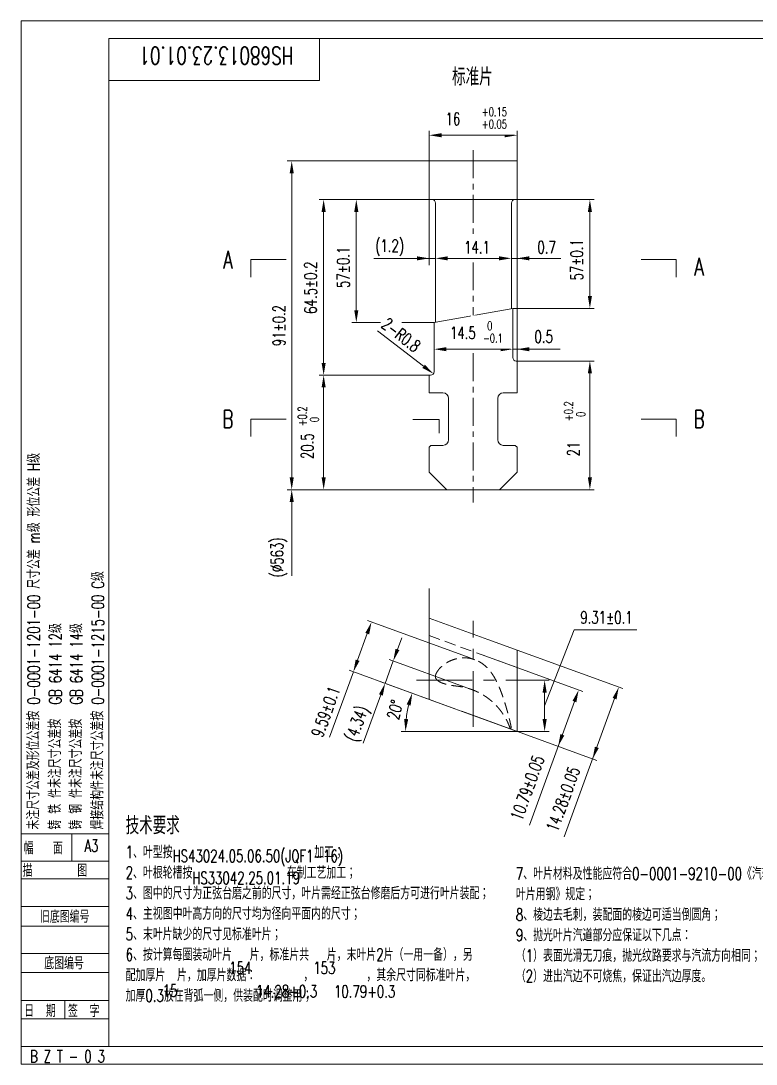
# Model space of a CAD drawing. Header units: inches. Extents: x -25 to 395, y -12 to 285.
# Drawn here: x -25.1 to 184.2, y -12 to 285 of the extents above; entities that cross this region are included whole.
import ezdxf
from ezdxf.enums import TextEntityAlignment as Align

# ---------------------------------------------------------------- set-up
doc = ezdxf.new("R2010")
doc.units = ezdxf.units.IN
doc.header["$MEASUREMENT"] = 0
doc.linetypes.add('CENTER', pattern=[50.8, 31.75, -6.35, 6.35, -6.35])
doc.linetypes.add('DASHED', pattern=[19.05, 12.7, -6.35])
for name, color, linetype, lineweight in [('10粗实线层', 6, 'Continuous', 0), ('1轮廓实线层', 7, 'Continuous', 0), ('2细线层', 1, 'Continuous', 0), ('3中心线层', 1, 'CENTER', 0), ('4虚线层', 1, 'DASHED', 0), ('6文字层', 3, 'Continuous', 0), ('7标注层', 4, 'Continuous', 0), ('图框层', 7, 'Continuous', 0)]:
    doc.layers.add(name, color=color, linetype=linetype, lineweight=lineweight)
doc.styles.add('HCTC', font='ROMANS.SHX', dxfattribs={"width": 0.7, "bigfont": 'INTECAD.SHX'})

# ---------------------------------------------------------------- blocks, each defined once
blk = doc.blocks.new('动叶12.5-56.7')
at = {"layer": '6文字层', "color": 3, "char_height": 3.5, "attachment_point": 5, "style": 'HCTC', "bg_fill": 2}
for s, insert in [('\\A1; {\\H0.71x;\\S+0.15^ +0.05;}', (108.9, 264.34)), ('\\A1; {\\H0.71x;\\S 0^ -0.1;}', (108.47, 203.43)), ('\\A1; {\\H0.71x;\\S+0.15^ +0.05;}', (320.56, 146.75))]:
    blk.add_mtext(s, dxfattribs=dict(at, insert=insert))
at = {"layer": '6文字层', "color": 3, "char_height": 3.5, "attachment_point": 5, "rotation": 90, "style": 'HCTC'}
for insert in [(56.79, 179.41), (132.59, 180.87)]:
    blk.add_mtext('\\A1;{\\H0.71x;\\S+0.2^  0;}', dxfattribs=dict(at, insert=insert))
at = {"layer": '6文字层', "color": 3, "char_height": 3.5, "attachment_point": 5, "style": 'HCTC', "bg_fill": 2}
for s, insert, rotation in [('\\A1; {\\H0.71x;\\S 0^ -0.5;}', (192.94, 150.91), 97.8538), ('\\A1; {\\H0.71x;\\S+0.3^  0;}', (311.72, 68.73), 323.4225)]:
    blk.add_mtext(s, dxfattribs=dict(at, insert=insert, rotation=rotation))
at = {"layer": '6文字层', "style": 'HCTC', "width": 0.7}
for tag, p in [('A', (95.81, 262.35)), ('RLE2', (194.23, 234.26)), ('RLE1', (228.74, 233.72)), ('AB1', (75.8, 226.24)), ('ALA', (101.09, 225.81)), ('AB', (121.97, 225.81)), ('RLE4', (194, 210.89)), ('RLE3', (228.88, 211.4)), ('AB0', (121.13, 200.37)), ('DQ', (336.34, 187.94)), ('CF', (286.02, 155.94)), ('AM', (307.73, 144.76)), ('B', (134.17, 120.41)), ('RG0', (207.84, 78.7)), ('叶型号', (18.11, 52.53)), ('叶根轮槽图号', (23.7, 46.25)), ('ZA', (34.22, 20.66)), ('ZA1', (58.18, 20.66)), ('ZH', (15.31, 14.15)), ('PH', (41.85, 13.98)), ('QH', (64.07, 13.93))]:
    blk.add_attdef(tag, p, '', height=3.5, dxfattribs=at)
for tag, p, rotation in [('HLA0', (68.43, 215.96), 90), ('HLA', (134.93, 218.1), 90), ('HG0', (59.14, 208.59), 90), ('RG', (77.28, 205.03), 321.6719), ('HA', (50.17, 199.37), 90), ('HGA1', (134, 168), 90), ('HGA', (58.2, 167.26), 90), ('H3', (335.04, 165.2), 90), ('DA', (196.93, 136.57), 97.8538), ('DA1', (49.61, 133.62), 90), ('YH', (321.5, 107.33), 0.04), ('菱形角', (82.43, 92.8), 67.5636), ('LP2', (289.58, 97.58), 323.8251), ('YS', (60.79, 87.73), 64.4132), ('LP1', (284.41, 90.99), 323.8251), ('YD', (70.4, 86.57), 64.9628), ('安装角B', (309.91, 78.09), 30.0954), ('L', (298.87, 74.79), 323.0311), ('Q', (117.52, 64.08), 67.277), ('P', (127.68, 60.9), 67.277)]:
    blk.add_attdef(tag, p, '', height=3.5, rotation=rotation, dxfattribs=at)
blk.add_attdef('AG0', (97.07, 201.44), '', height=3.5, dxfattribs=at)
blk = doc.blocks.new('ZwmFrameMain_A3^_^中文^_^landscape')
at = {"color": 7, "linetype": 'Continuous'}
for p, q in [((-25, 292), (395, 292)), ((-25, -5), (-25, 292)), ((-25, -5), (395, -5))]:
    blk.add_line(p, q, dxfattribs=at)
at = {"color": 6, "linetype": 'Continuous'}
for p, q in [((0, 287), (390, 287)), ((0, 287), (0, 0)), ((0, 0), (390, 0))]:
    blk.add_line(p, q, dxfattribs=at)
at = {"color": 1, "linetype": 'Continuous'}
for p, q in [((-25, 60.56), (0, 60.56)), ((-10.56, 52.81), (-10.56, 60.53)), ((-25, 52.81), (0, 52.81)), ((-25, 47.74), (0, 47.74)), ((-24.79, 39.91), (0, 39.91)), ((-25, 34.29), (0, 34.29)), ((-25, 26.46), (0, 26.46)), ((-25, 21.11), (0, 21.11)), ((-25.04, 13.11), (0, 13.11)), ((-12.5, 7.94), (-12.5, 13.11)), ((-25, 7.94), (0, 7.94)), ((-25, 0), (0, 0))]:
    blk.add_line(p, q, dxfattribs=at)
at = {"color": 3, "linetype": 'Continuous', "style": 'HCTC', "width": 0.7}
for s, p in [('0-0001-1201-00 尺寸公差 m级 形位公差 H级', (-19.61, 97.36)), ('0-0001-1215-00 C级', (-1.38, 97.36)), ('GB 6414 12级', (-13.45, 97.36)), ('GB 6414 14级', (-7.52, 97.36)), ('未注尺寸公差及形位公差按', (-19.76, 61.78)), ('焊接结构件未注尺寸公差按', (-1.53, 61.78)), ('铸 铁 件未注尺寸公差按', (-13.6, 61.78)), ('铸 钢 件未注尺寸公差按', (-7.67, 61.78))]:
    blk.add_text(s, height=3.5, rotation=90, dxfattribs=at).set_placement(p)
for s, p in [('幅   面', (-24.24, 54.76)), ('A3', (-6.96, 55.44)), ('描       图', (-24.57, 48.36)), ('旧底图编号', (-19.62, 35.24)), ('底图编号', (-18.39, 21.97)), ('日  期', (-24.1, 8.43)), ('签  字', (-11.64, 8.4)), ('B Z T - 0 3', (-22.43, -4.5))]:
    blk.add_text(s, height=3.5, dxfattribs=at).set_placement(p)
blk = doc.blocks.new('ZwmFrameMain_图样代号')
at = {"layer": '2细线层', "color": 7, "linetype": 'Continuous'}
for p in [(60, 0), (0, -12)]:
    blk.add_line(p, (60, -12), dxfattribs=at)
at = {"layer": '6文字层', "style": 'HCTC', "width": 2.541681}
blk.add_attdef('图样代号', text='', height=5, rotation=180, dxfattribs=at).set_placement((58.54, -2.4), (2.65, -2.4), align=Align.FIT)

msp = doc.modelspace()

# ---------------------------------------------------------------- linework, layer by layer
at = {"layer": '10粗实线层'}
for p, q in [((40.35851, 217.07406), (50.35851, 217.07406)), ((151.47025, 217.07406), (161.47025, 217.07406)), ((40.35851, 171.66689), (50.35851, 171.66689)), ((151.47025, 171.66689), (161.47025, 171.66689))]:
    msp.add_line(p, q, dxfattribs=at)
at = {"layer": '1轮廓实线层'}
for p, q in [((91.12767, 245.16689), (91.12767, 234.16689)), ((116.12767, 245.16689), (91.12767, 245.16689)), ((116.12767, 234.16689), (116.12767, 245.16689)), ((91.12767, 234.16689), (116.12767, 234.16689)), ((92.92767, 199.16689), (92.92767, 233.16689)), ((114.52767, 203.09546), (114.52767, 233.16689)), ((114.92767, 203.16689), (92.52767, 199.16689)), ((114.92767, 189.16689), (114.92767, 203.16689)), ((92.52767, 199.16689), (92.52767, 185.16689)), ((115.92767, 188.16689), (116.12767, 188.16689)), ((116.12767, 179.16689), (116.12767, 188.16689)), ((91.12767, 184.16689), (91.12767, 179.16689)), ((91.52767, 184.16689), (91.12767, 184.16689)), ((91.12767, 179.16689), (95.02767, 179.16689)), ((112.22767, 179.16689), (116.12767, 179.16689)), ((96.62767, 177.56689), (96.62767, 165.76689)), ((110.62767, 165.76689), (110.62767, 177.56689)), ((91.62767, 164.16689), (91.12767, 163.66689)), ((91.12767, 163.66689), (91.12767, 156.56689)), ((95.02767, 164.16689), (91.62767, 164.16689)), ((115.62767, 164.16689), (112.22767, 164.16689)), ((116.12767, 163.66689), (115.62767, 164.16689)), ((116.12767, 156.56689), (116.12767, 163.66689)), ((91.12767, 156.56689), (96.12767, 151.56689)), ((111.12767, 151.56689), (116.12767, 156.56689)), ((96.12767, 151.56689), (111.12767, 151.56689)), ((91.12767, 115.03065), (91.12767, 91.86612)), ((91.12767, 115.03065), (116.12767, 105.91755)), ((116.12767, 105.91755), (116.12767, 82.76686)), ((91.12767, 91.86612), (116.12767, 82.76686))]:
    msp.add_line(p, q, dxfattribs=at)
for centre, radius, start, end in [((91.92767, 233.16689), 1, 0, 90), ((115.52767, 233.16689), 1, 90, 180), ((115.92767, 189.16689), 1, 180, 270), ((91.52767, 185.16689), 1, 270, 0), ((95.02767, 177.56689), 1.6, 0, 90), ((112.22767, 177.56689), 1.6, 90, 180), ((95.02767, 165.76689), 1.6, 270, 0), ((112.22767, 165.76689), 1.6, 180, 270)]:
    msp.add_arc(centre, radius, start, end, dxfattribs=at)
at = {"layer": '3中心线层', "ltscale": 0.25}
for p, q in [((103.62767, 248.1801), (103.62767, 223.773)), ((103.62767, 216.26941), (103.62767, 198.66459)), ((103.62767, 190.39154), (103.62767, 147.87875))]:
    msp.add_line(p, q, dxfattribs=at)
at = {"layer": '3中心线层', "ltscale": 0.5}
for p, q in [((103.62767, 84.05718), (103.62767, 114.20721)), ((87.52392, 97.31649), (119.73143, 97.31649))]:
    msp.add_line(p, q, dxfattribs=at)
at = {"layer": '4虚线层', "ltscale": 0.25}
msp.add_line((91.12767, 110.03194), (116.12767, 100.91885), dxfattribs=at)
for centre, radius, start, end in [((94.03301, 98.36481), 1.1556, 159.8484135, 220.9651348), ((114.3061, 83.78923), 0.18, 198.256643, 10.4507355)]:
    msp.add_arc(centre, radius, start, end, dxfattribs=at)
for points, knots in [([(92.94815, 98.76292), (92.98637, 98.91415), (93.10067, 99.30121), (93.45355, 99.856), (93.88088, 100.45651), (94.38451, 101.00164), (94.93264, 101.49806), (95.52335, 101.94749), (96.1437, 102.34587), (96.79683, 102.6976), (97.47407, 102.99872), (98.17226, 103.24865), (98.88509, 103.44604), (99.61286, 103.5904), (100.34966, 103.67899), (101.08937, 103.70973), (101.82914, 103.68107), (102.56583, 103.59068), (103.29281, 103.43881), (104.00366, 103.22688), (104.69183, 102.95673), (105.35285, 102.62831), (105.98689, 102.24363), (106.58982, 101.8089), (107.15679, 101.33158), (107.68835, 100.81616), (108.18211, 100.26949), (108.64516, 99.6909), (109.07727, 99.08755), (109.47963, 98.46454), (109.85632, 97.82342), (110.20544, 97.17434), (110.5339, 96.51179), (110.8463, 95.8337), (111.13979, 95.15261), (111.4181, 94.46473), (111.68109, 93.77675), (111.93732, 93.06956), (112.17959, 92.36775), (112.41352, 91.65996), (112.63769, 90.95412), (112.8564, 90.24019), (113.07041, 89.52009), (113.27834, 88.79795), (113.47942, 88.07664), (113.67506, 87.35171), (113.85757, 86.65344), (114.03925, 85.92434), (114.208, 85.20006), (114.35999, 84.48357), (114.4447, 84.02825), (114.48311, 83.82188)], [0.136989988, 0.136989988, 0.136989988, 0.136989988, 0.3700489, 0.742729857, 1.111756656, 1.477212779, 1.852543433, 2.220104904, 2.589196995, 2.957337151, 3.331760954, 3.699871948, 4.068706186, 4.440234979, 4.811756449, 5.180752889, 5.549606241, 5.921013054, 6.29276211, 6.662312281, 7.032371084, 7.400332831, 7.768100068, 8.143562563, 8.51417113, 8.878837179, 9.253341633, 9.618372236, 9.989868442, 10.366060649, 10.730446203, 11.104980998, 11.471341497, 11.839517983, 12.224746484, 12.583684526, 12.952503591, 13.329484967, 13.71190601, 14.06613999, 14.447620588, 14.822762602, 15.1861437, 15.574450991, 15.949972616, 16.309345833, 16.700732735, 17.032553244, 17.436404379, 17.816201936, 18.131077764, 18.131077764, 18.131077764, 18.131077764]), ([(93.16041, 97.6072), (93.28529, 97.47487), (93.53578, 97.20945), (93.99665, 96.91284), (94.47908, 96.66245), (94.98325, 96.4611), (95.49794, 96.29218), (96.02022, 96.14914), (96.54761, 96.02521), (97.08149, 95.91917), (97.61933, 95.8303), (98.15822, 95.75345), (98.69597, 95.68418), (99.2338, 95.61645), (99.76908, 95.54098), (100.30302, 95.45512), (100.83629, 95.35494), (101.36887, 95.23602), (101.8944, 95.09983), (102.41643, 94.94707), (102.93144, 94.77955), (103.44262, 94.59696), (103.94683, 94.40035), (104.4473, 94.188), (104.94051, 93.96085), (105.42674, 93.71885), (105.90606, 93.46202), (106.37815, 93.19031), (106.83978, 92.90574), (107.29111, 92.60849), (107.73547, 92.29584), (108.16924, 91.97), (108.59247, 91.63097), (109.00534, 91.27904), (109.40749, 90.91481), (109.79912, 90.53858), (110.18043, 90.15017), (110.551, 89.74942), (110.90704, 89.3404), (111.24886, 88.92315), (111.58047, 88.49285), (111.90142, 88.04941), (112.2077, 87.59838), (112.49998, 87.13933), (112.77787, 86.6724), (113.04099, 86.19786), (113.28989, 85.71447), (113.52406, 85.22449), (113.74748, 84.71931), (113.95319, 84.22428), (114.07668, 83.89077), (114.13516, 83.73284)], [0, 0, 0, 0, 0.271983513, 0.545527705, 0.81630274, 1.087179146, 1.358580824, 1.628588095, 1.899166292, 2.171067652, 2.444895804, 2.716754497, 2.987541867, 3.258183969, 3.529856803, 3.798367588, 4.069311717, 4.34363354, 4.616745022, 4.883494685, 5.159403266, 5.42898049, 5.69760301, 5.971061275, 6.244342827, 6.511989185, 6.785627933, 7.059894406, 7.328922032, 7.598947006, 7.870399345, 8.143789443, 8.412580078, 8.683693423, 8.95742484, 9.226321482, 9.498193687, 9.773746633, 10.044939671, 10.31147313, 10.58271334, 10.859694612, 11.132448048, 11.40037891, 11.675889717, 11.947361865, 12.21415542, 12.491331541, 12.761825834, 13.042662511, 13.295252231, 13.295252231, 13.295252231, 13.295252231])]:
    msp.add_open_spline(points, degree=3, knots=knots, dxfattribs=at)
at = {"layer": '7标注层'}
for p, q in [((91.12767, 245.16689), (91.12767, 253.71775)), ((116.12767, 245.16689), (116.12767, 253.71775)), ((91.12767, 245.16689), (50.73369, 245.16689)), ((91.12767, 234.16689), (59.82456, 234.16689)), ((91.12767, 234.16689), (69.11809, 234.16689)), ((91.12767, 234.16689), (91.12767, 215.48334)), ((116.12767, 234.16689), (116.12767, 188.1871)), ((116.12767, 234.16689), (138.11941, 234.16689)), ((136.86941, 206.66689), (136.86941, 230.66689)), ((91.12767, 227.16689), (91.12767, 216.17675)), ((92.92767, 226.22034), (92.92767, 216.17675)), ((92.92767, 226.22034), (92.92767, 216.17675)), ((114.52767, 226.22034), (114.52767, 216.17675)), ((114.52767, 226.22034), (114.52767, 216.17675)), ((116.12767, 224.03407), (116.12767, 216.17675)), ((114.92767, 203.16689), (138.11941, 203.16689)), ((77.29323, 199.16689), (69.11809, 199.16689)), ((92.52767, 199.16689), (83.35403, 199.16689)), ((92.52767, 189.83386), (92.52767, 192.80664)), ((111.42767, 191.55664), (107.92767, 191.55664)), ((114.92767, 189.83386), (114.92767, 192.80664)), ((114.92767, 191.55664), (114.92767, 192.80664)), ((114.92767, 191.55664), (128.45144, 191.55664)), ((116.12767, 190.68779), (116.12767, 192.80664)), ((116.12767, 188.16689), (138.11941, 188.16689)), ((91.12767, 184.16689), (59.82456, 184.16689)), ((91.12767, 184.16689), (59.82456, 184.16689)), ((96.12767, 151.56689), (50.73369, 151.56689)), ((96.12767, 151.56689), (50.73369, 151.56689)), ((96.12767, 151.56689), (59.82456, 151.56689)), ((110.41262, 151.56689), (138.11941, 151.56689)), ((91.12767, 115.03778), (91.12767, 123.48191)), ((102.54264, 103.74866), (73.52158, 114.31146)), ((107.8557, 108.93289), (146.2685, 94.95177)), ((106.24943, 104.5197), (134.84114, 94.11317)), ((101.045, 95.46748), (79.71696, 103.23026)), ((102.54264, 103.74866), (104.12985, 103.17096)), ((97.38837, 89.58741), (68.36731, 100.15021)), ((98.72744, 89.10003), (77.39939, 96.8628)), ((101.045, 95.46748), (103.37847, 94.61817)), ((119.73143, 97.31649), (125.23709, 97.31649)), ((92.20599, 91.47364), (85.11967, 94.05285)), ((100.41374, 88.48627), (129.00544, 78.07974)), ((100.41374, 88.48627), (138.82654, 74.50515)), ((107.80776, 82.76686), (83.12964, 82.76686)), ((116.12767, 82.76686), (107.80776, 82.76686)), ((116.12767, 82.76686), (125.23709, 82.76686))]:
    msp.add_line(p, q, dxfattribs=at)
at = {"layer": '7标注层', "color": 4}
for p, q in [((94.62767, 252.46775), (112.62767, 252.46775)), ((51.98369, 241.66689), (51.98369, 155.06689)), ((61.07456, 187.66689), (61.07456, 230.66689)), ((70.36809, 202.66689), (70.36809, 230.66689)), ((92.92767, 217.42675), (75.33962, 217.42675)), ((96.42767, 217.42675), (111.02767, 217.42675)), ((96.42767, 217.42675), (99.92767, 217.42675)), ((111.02767, 217.42675), (107.52767, 217.42675)), ((114.52767, 217.42675), (128.62379, 217.42675)), ((76.41694, 196.74945), (89.54351, 186.68778)), ((96.02767, 191.55664), (111.42767, 191.55664)), ((136.86941, 155.06689), (136.86941, 184.66689)), ((61.07456, 155.06689), (61.07456, 180.66689)), ((51.98369, 148.06689), (51.98369, 127.00044)), ((73.49913, 110.59501), (70.739, 103.01161)), ((82.08864, 106.09166), (83.28571, 109.38058)), ((80.89157, 102.80273), (78.57401, 96.43528)), ((69.54192, 99.72269), (62.76993, 81.11678)), ((77.37694, 93.14636), (72.36064, 79.3642)), ((123.98709, 86.26686), (123.98709, 93.81649)), ((129.56657, 52.71838), (143.89681, 92.09037)), ((119.66609, 56.07483), (132.46945, 91.25177))]:
    msp.add_line(p, q, dxfattribs=at)
at = {"layer": '7标注层', "color": 4, "lineweight": 0}
for p, q in [((40.35851, 212.07406), (40.35851, 217.07406)), ((161.47025, 212.07406), (161.47025, 217.07406)), ((40.35851, 166.66689), (40.35851, 171.66689)), ((161.47025, 166.66689), (161.47025, 171.66689))]:
    msp.add_line(p, q, dxfattribs=at)
at = {"layer": '7标注层', "lineweight": 0}
for p, q in [((93.9341, 171.53556), (86.41963, 171.53556)), ((93.9341, 167.66689), (93.9341, 171.53556))]:
    msp.add_line(p, q, dxfattribs=at)
at = {"layer": '7标注层', "color": 4}
msp.add_arc((116.12767, 82.76686), 31.74803, 166.3196651, 173.6803349, dxfattribs=at)
for points in [[(94.62767, 253.05108), (94.62767, 251.88441), (91.12767, 252.46775)], [(112.62767, 251.88441), (112.62767, 253.05108), (116.12767, 252.46775)], [(52.56702, 241.66689), (51.40035, 241.66689), (51.98369, 245.16689)], [(61.6579, 230.66689), (60.49123, 230.66689), (61.07456, 234.16689)], [(70.95143, 230.66689), (69.78476, 230.66689), (70.36809, 234.16689)], [(87.62767, 216.84341), (87.62767, 218.01008), (91.12767, 217.42675)], [(96.42767, 218.01008), (96.42767, 216.84341), (92.92767, 217.42675)], [(96.42767, 218.01008), (96.42767, 216.84341), (92.92767, 217.42675)], [(111.02767, 216.84341), (111.02767, 218.01008), (114.52767, 217.42675)], [(111.02767, 216.84341), (111.02767, 218.01008), (114.52767, 217.42675)], [(119.62767, 218.01008), (119.62767, 216.84341), (116.12767, 217.42675)], [(40.35851, 207.07406), (41.19163, 212.07406), (39.52538, 212.07406), (40.35851, 207.07406)], [(161.47025, 207.07406), (162.30338, 212.07406), (160.63713, 212.07406), (161.47025, 207.07406)], [(69.78476, 202.66689), (70.95143, 202.66689), (70.36809, 199.16689)], [(96.02767, 192.13997), (96.02767, 190.97331), (92.52767, 191.55664)], [(111.42767, 190.97331), (111.42767, 192.13997), (114.92767, 191.55664)], [(60.49123, 187.66689), (61.6579, 187.66689), (61.07456, 184.16689)], [(89.18864, 186.22481), (89.89838, 187.15075), (92.32134, 184.55854)], [(137.45274, 184.66689), (136.28607, 184.66689), (136.86941, 188.16689)], [(61.6579, 180.66689), (60.49123, 180.66689), (61.07456, 184.16689)], [(40.35851, 161.66689), (41.19163, 166.66689), (39.52538, 166.66689), (40.35851, 161.66689)], [(161.47025, 161.66689), (162.30338, 166.66689), (160.63713, 166.66689), (161.47025, 161.66689)], [(51.40035, 155.06689), (52.56702, 155.06689), (51.98369, 151.56689)], [(60.49123, 155.06689), (61.6579, 155.06689), (61.07456, 151.56689)], [(136.28607, 155.06689), (137.45274, 155.06689), (136.86941, 151.56689)], [(52.56702, 148.06689), (51.40035, 148.06689), (51.98369, 151.56689)], [(72.95097, 110.79452), (74.04728, 110.3955), (74.6962, 113.88393)], [(82.6368, 105.89214), (81.54049, 106.29117), (80.89157, 102.80273)], [(71.28715, 102.8121), (70.19084, 103.21112), (69.54192, 99.72269)], [(76.82878, 93.34587), (77.92509, 92.94684), (78.57401, 96.43528)], [(123.40376, 93.81649), (124.57042, 93.81649), (123.98709, 97.31649)], [(143.34866, 92.28988), (144.44496, 91.89086), (145.09388, 95.3793)], [(84.72201, 90.44441), (85.83864, 90.10643), (86.29428, 93.62533)], [(131.9213, 91.45128), (133.0176, 91.05226), (133.66652, 94.5407)], [(85.15502, 86.22939), (83.99012, 86.2937), (84.37964, 82.76686)], [(124.57042, 86.26686), (123.40376, 86.26686), (123.98709, 82.76686)], [(129.57605, 81.59668), (128.47974, 81.9957), (127.83083, 78.50726)], [(139.39714, 78.02209), (138.30084, 78.42111), (137.65192, 74.93268)]]:
    msp.add_solid(points, dxfattribs=at)
at = {"layer": '7标注层'}
for points in [[(137.45274, 230.66689), (136.28607, 230.66689), (136.86941, 234.16689)], [(136.28607, 206.66689), (137.45274, 206.66689), (136.86941, 203.16689)], [(111.42767, 190.97331), (111.42767, 192.13997), (114.92767, 191.55664)], [(119.62767, 192.13997), (119.62767, 190.97331), (116.12767, 191.55664)], [(93.9341, 164.16689), (94.51729, 167.66689), (93.35091, 167.66689), (93.9341, 164.16689)]]:
    msp.add_solid(points, dxfattribs=at)

# ---------------------------------------------------------------- block references
at = {"layer": '图框层'}
ref = msp.add_blockref('ZwmFrameMain_图样代号', (-0.08133, 280.03212), dxfattribs=at)
ref.add_attrib('图样代号', 'HS68013.23.01.01', dxfattribs={"layer": '6文字层', "height": 5, "rotation": 180, "style": 'HCTC', "width": 0.7}).set_placement((30.51619, 277.62894), align=Align.CENTER)

# ---------------------------------------------------------------- texts
at = {"layer": '6文字层', "char_height": 5, "attachment_point": 5, "style": 'HCTC'}
for s, insert in [('标准片', (103.4055, 269.10902)), ('A', (33.85851, 217.07406)), ('A', (167.97025, 215.07406)), ('B', (33.85851, 171.66689)), ('B', (167.97025, 171.66689))]:
    msp.add_mtext(s, dxfattribs=dict(at, insert=insert))
at = {"layer": '6文字层', "char_height": 3.5, "attachment_point": 1, "style": 'HCTC'}
for s, insert, width in [('{\\H1.429x;技术要求\\P}1、叶型按                        加工；\\P2、叶根轮槽按                车制工艺加工；\\P3、图中的尺寸为正弦台磨之前的尺寸，叶片需经正弦台修磨后方可进行叶片装配；\\P4、主视图中叶高方向的尺寸均为径向平面内的尺寸；\\P5、末叶片缺少的尺寸见标准叶片；\\P6、按计算每圈装动叶片   片，标准片共   片，末叶片2片（一用一备），另配加厚片  片，加厚片数据：        ，         ，其余尺寸同标准叶片，加厚0.3放在背弧一侧，供装配时调整用；', (4.70572, 58.47326), 101.0104098), ('{\\H1.429x;\\P}7、{\\C3;叶片材料及性能应符合0-0001-9210-00《汽轮机铣制叶片用钢》规定；\\P8、棱边去毛刺，装配面的棱边可适当倒圆角；\\P9、抛光叶片汽道部分应保证以下几点：\\P（1）表面光滑无刀痕，抛光纹路要求与汽流方向相同；\\P（2）进出汽边不可烧焦，保证出汽边厚度。}', (115.79534, 52.36205), 83.0653489)]:
    msp.add_mtext(s, dxfattribs=dict(at, insert=insert, width=width))

# ---------------------------------------------------------------- next in the draw order: block references
at = {"layer": '6文字层'}
ref = msp.add_blockref('动叶12.5-56.7', (-0.04066, -6.96788), dxfattribs=at)
ref.add_attrib('A', '16', (95.77167, 255.38264), dxfattribs={"height": 3.5, "style": 'HCTC', "width": 0.7})
ref.add_attrib('AG0', '14.5', (97.02899, 194.47153), dxfattribs={"height": 3.5, "style": 'HCTC', "width": 0.7})
ref.add_attrib('AB0', '0.5', (121.08536, 193.40141), dxfattribs={"height": 3.5, "style": 'HCTC', "width": 0.7})
ref.add_attrib('ALA', '14.1', (101.05082, 218.84221), dxfattribs={"height": 3.5, "style": 'HCTC', "width": 0.7})
ref.add_attrib('AB', '0.7', (121.93009, 218.84221), dxfattribs={"height": 3.5, "style": 'HCTC', "width": 0.7})
ref.add_attrib('AB1', '(1.2)', (75.76206, 219.27151), dxfattribs={"height": 3.5, "style": 'HCTC', "width": 0.7})
ref.add_attrib('HLA', '57±0.1', (134.89273, 211.13675), dxfattribs={"height": 3.5, "rotation": 90, "style": 'HCTC', "width": 0.7})
ref.add_attrib('HLA0', '57±0.1', (68.39141, 208.99121), dxfattribs={"height": 3.5, "rotation": 90, "style": 'HCTC', "width": 0.7})
ref.add_attrib('HG0', '64.5±0.2', (59.09788, 201.62421), dxfattribs={"height": 3.5, "rotation": 90, "style": 'HCTC', "width": 0.7})
ref.add_attrib('HGA', '20.5', (58.16234, 160.28719), dxfattribs={"height": 3.5, "rotation": 90, "style": 'HCTC', "width": 0.7})
ref.add_attrib('HA', '91±0.2', (50.12698, 192.40702), dxfattribs={"height": 3.5, "rotation": 90, "style": 'HCTC', "width": 0.7})
ref.add_attrib('HGA1', '21', (133.95718, 161.03494), dxfattribs={"height": 3.5, "rotation": 90, "style": 'HCTC', "width": 0.7})
ref.add_attrib('RG', '2-R0.8', (77.24302, 198.06503), dxfattribs={"height": 3.5, "rotation": 321.6719172, "style": 'HCTC', "width": 0.7})
ref.add_attrib('DA1', '(%%C563)', (49.56952, 126.65261), dxfattribs={"height": 3.5, "rotation": 90, "style": 'HCTC', "width": 0.7})
ref.add_attrib('RLE1', 'R2', (228.70388, 226.74879), dxfattribs={"height": 3.5, "style": 'HCTC', "width": 0.7})
ref.add_attrib('RLE3', 'R2', (228.8381, 204.43651), dxfattribs={"height": 3.5, "style": 'HCTC', "width": 0.7})
ref.add_attrib('RLE2', 'R2', (194.19189, 227.2878), dxfattribs={"height": 3.5, "style": 'HCTC', "width": 0.7})
ref.add_attrib('RLE4', 'R2', (193.96113, 203.92577), dxfattribs={"height": 3.5, "style": 'HCTC', "width": 0.7})
ref.add_attrib('DA', '%%C579', (196.89142, 129.60206), dxfattribs={"height": 3.5, "rotation": 96, "style": 'HCTC', "width": 0.7})
ref.add_attrib('CF', 'C0.5', (285.98213, 148.97479), dxfattribs={"height": 3.5, "style": 'HCTC', "width": 0.7})
ref.add_attrib('AM', '16', (307.69253, 137.78765), dxfattribs={"height": 3.5, "style": 'HCTC', "width": 0.7})
ref.add_attrib('H3', '0', (334.9983, 158.22779), dxfattribs={"height": 3.5, "rotation": 90, "style": 'HCTC', "width": 0.7})
ref.add_attrib('DQ', '%%C0', (336.30115, 180.9757), dxfattribs={"height": 3.5, "style": 'HCTC', "width": 0.7})
ref.add_attrib('安装角B', '58.7°', (309.8676, 71.12593), dxfattribs={"height": 3, "rotation": 30, "style": 'HCTC', "width": 0.7})
ref.add_attrib('L', '16.91', (298.83051, 67.82103), dxfattribs={"height": 3.5, "rotation": 326, "style": 'HCTC', "width": 0.7})
ref.add_attrib('LP1', '0.05', (284.36642, 84.01921), dxfattribs={"height": 3.5, "rotation": 325, "style": 'HCTC', "width": 0.7})
ref.add_attrib('LP2', '0.05', (289.53673, 90.61618), dxfattribs={"height": 3.5, "rotation": 325, "style": 'HCTC', "width": 0.7})
ref.add_attrib('YH', '5.39±0.1', (321.46381, 100.35825), dxfattribs={"height": 3.5, "rotation": 0.0400191, "style": 'HCTC', "width": 0.7})
ref.add_attrib('RG0', 'R0.5', (207.79734, 71.73636), dxfattribs={"height": 3.5, "style": 'HCTC', "width": 0.7})
ref.add_attrib('P', '14.28±0.05', (127.63798, 53.93204), dxfattribs={"height": 3.5, "rotation": 70, "style": 'HCTC', "width": 0.7})
ref.add_attrib('Q', '10.79±0.05', (117.47531, 57.11131), dxfattribs={"height": 3.5, "rotation": 70, "style": 'HCTC', "width": 0.7})
ref.add_attrib('菱形角', '20°', (82.39093, 85.8298), dxfattribs={"height": 3.5, "rotation": 75, "style": 'HCTC', "width": 0.7})
ref.add_attrib('B', '9.31±0.1', (134.12662, 113.44259), dxfattribs={"height": 3.5, "style": 'HCTC', "width": 0.7})
ref.add_attrib('YS', '9.59±0.1', (60.75404, 80.7671), dxfattribs={"height": 3.5, "rotation": 70, "style": 'HCTC', "width": 0.7})
ref.add_attrib('YD', '(4.34)', (70.35865, 79.60333), dxfattribs={"height": 3.5, "rotation": 70, "style": 'HCTC', "width": 0.7})
ref.add_attrib('叶型号', 'HS43024.05.06.50(JQF1-16)', (18.06568, 45.5635), dxfattribs={"height": 3.5, "style": 'HCTC', "width": 0.7})
ref.add_attrib('叶根轮槽图号', 'HS33042.25.01.19', (23.65646, 39.28307), dxfattribs={"height": 3.5, "style": 'HCTC', "width": 0.7})
ref.add_attrib('PH', '14.28+0.3', (41.8126, 7.01513), dxfattribs={"height": 3.5, "style": 'HCTC', "width": 0.7})
ref.add_attrib('QH', '10.79+0.3', (64.03109, 6.95843), dxfattribs={"height": 3.5, "style": 'HCTC', "width": 0.7})
ref.add_attrib('ZA', '154', (34.18115, 13.69359), dxfattribs={"height": 3.5, "style": 'HCTC', "width": 0.7})
ref.add_attrib('ZA1', '153', (58.13936, 13.69359), dxfattribs={"height": 3.5, "style": 'HCTC', "width": 0.7})
ref.add_attrib('ZH', '15', (15.27048, 7.17757), dxfattribs={"height": 3.5, "style": 'HCTC', "width": 0.7})

# ---------------------------------------------------------------- next in the draw order: linework, layer by layer
at = {"layer": '7标注层'}
for p, q in [((123.98709, 90.04168), (132.39044, 111.67918)), ((132.39044, 111.67918), (150.20664, 111.67918))]:
    msp.add_line(p, q, dxfattribs=at)

# ---------------------------------------------------------------- next in the draw order: block references
at = {"layer": '图框层'}
msp.add_blockref('ZwmFrameMain_A3^_^中文^_^landscape', (-0.08133, -6.96788), dxfattribs=at)

doc.saveas('drawing.dxf')
